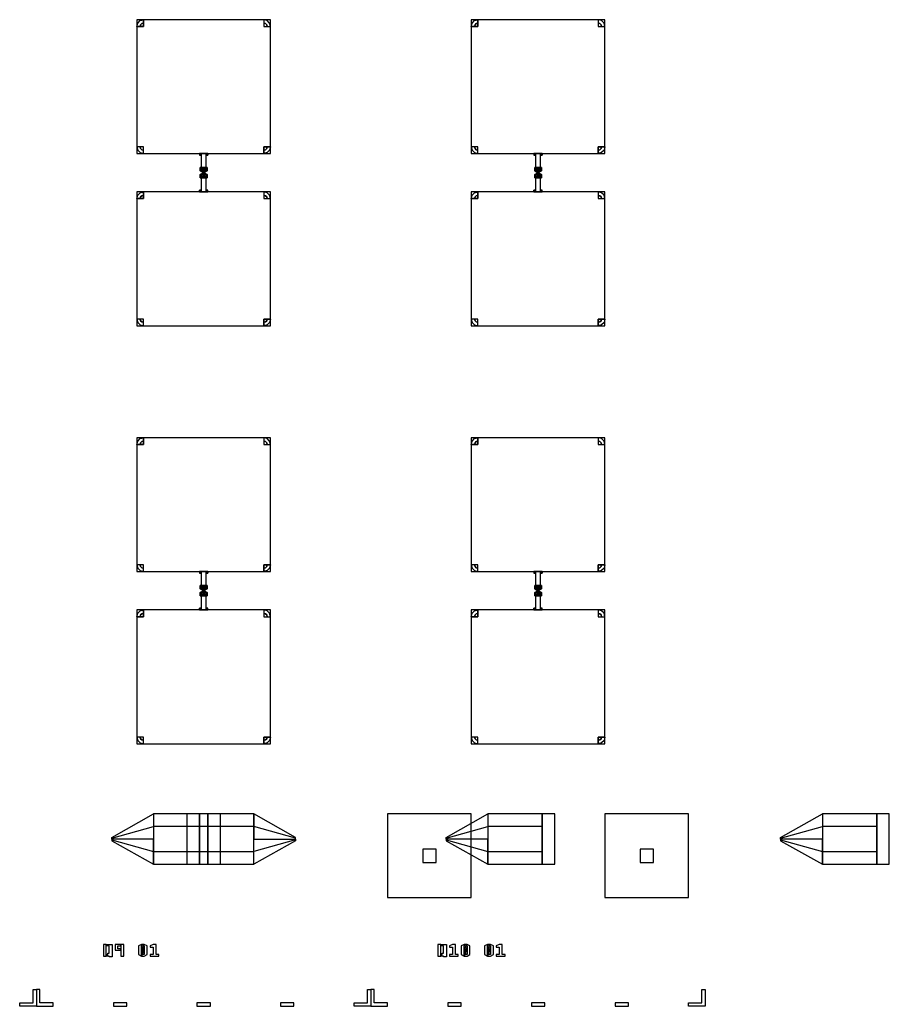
# Model space of a CAD drawing. Extents: x -19750 to 3750, y -13175 to 15275.
# Drawn here: x -2100 to 3100, y -13175 to -7275 of the extents above; entities that cross this region are included whole.
import ezdxf

# ---------------------------------------------------------------- set-up
doc = ezdxf.new("R2010")
doc.units = 0
doc.layers.add('GAP', color=1, linetype='continuous')
doc.layers.add('PIN', color=3, linetype='continuous')

# ---------------------------------------------------------------- blocks, each defined once
blk = doc.blocks.new('Q8')
at = {"layer": 'GAP'}
blk.add_lwpolyline([(1800, -200), (1700, -200), (1700, -180), (1780, -180), (1780, -100), (1800, -100), (1800, -200)], dxfattribs=at)
blk = doc.blocks.new('Q8GAP')
for points in [[(2500, 800), (2250, 800), (2250, 809.8), (2500, 950), (2500, 800)], [(2500, 800), (2250, 800), (2250, 809.8), (2500, 950), (2500, 800)], [(2825, 950), (2500, 950), (2500, 650), (2825, 650), (2825, 950)], [(2825, 950), (2500, 950), (2500, 650), (2825, 650), (2825, 950)], [(2900, 950), (2825, 950), (2825, 650), (2900, 650), (2900, 950)], [(2900, 950), (2825, 950), (2825, 650), (2900, 650), (2900, 950)], [(2500, 800), (2250, 800), (2250, 790.2), (2500, 650), (2500, 800)], [(2500, 800), (2250, 800), (2250, 790.2), (2500, 650), (2500, 800)]]:
    blk.add_lwpolyline(points)
blk = doc.blocks.new('Q8PIN')
for points in [[(2500, 800), (2250, 800), (2250, 805), (2500, 875), (2500, 800)], [(2500, 800), (2250, 800), (2250, 805), (2500, 875), (2500, 800)], [(2825, 875), (2500, 875), (2500, 725), (2825, 725), (2825, 875)], [(2825, 875), (2500, 875), (2500, 725), (2825, 725), (2825, 875)], [(2500, 800), (2250, 800), (2250, 795), (2500, 725), (2500, 800)], [(2500, 800), (2250, 800), (2250, 795), (2500, 725), (2500, 800)]]:
    blk.add_lwpolyline(points)
blk = doc.blocks.new('Q9')
at = {"layer": 'GAP'}
for points in [[(-200, -200), (-100, -200), (-100, -180), (-180, -180), (-180, -100), (-200, -100), (-200, -200)], [(1800, -200), (1700, -200), (1700, -180), (1780, -180), (1780, -100), (1800, -100), (1800, -200)], [(260, -200), (340, -200), (340, -180), (260, -180), (260, -200)], [(760, -200), (840, -200), (840, -180), (760, -180), (760, -200)], [(1260, -200), (1340, -200), (1340, -180), (1260, -180), (1260, -200)]]:
    blk.add_lwpolyline(points, dxfattribs=at)
blk = doc.blocks.new('Q9GAP')
for points in [[(400, 5700), (400, 4900), (1200, 4900), (1200, 5700), (400, 5700)], [(400, 5700), (400, 5660), (440, 5660), (440, 5700), (400, 5700)], [(400, 5660), (405.4, 5680), (420, 5694.6), (440, 5700), (440, 5680), (430, 5677.3), (422.7, 5670), (420, 5660), (400, 5660)], [(420, 5660), (422.7, 5670), (430, 5677.3), (440, 5680), (440, 5660), (440, 5660), (440, 5660), (440, 5660), (420, 5660)], [(1160, 5700), (1160, 5660), (1200, 5660), (1200, 5700), (1160, 5700)], [(1200, 5660), (1194.6, 5680), (1180, 5694.6), (1160, 5700), (1160, 5680), (1170, 5677.3), (1177.3, 5670), (1180, 5660), (1200, 5660)], [(1180, 5660), (1177.3, 5670), (1170, 5677.3), (1160, 5680), (1160, 5660), (1160, 5660), (1160, 5660), (1160, 5660), (1180, 5660)], [(440, 4900), (440, 4940), (400, 4940), (400, 4900), (440, 4900)], [(400, 4940), (405.4, 4920), (420, 4905.4), (440, 4900), (440, 4920), (430, 4922.7), (422.7, 4930), (420, 4940), (400, 4940)], [(420, 4940), (422.7, 4930), (430, 4922.7), (440, 4920), (440, 4940), (440, 4940), (440, 4940), (440, 4940), (420, 4940)], [(775, 4900), (775, 4890), (785, 4890), (785, 4900), (775, 4900)], [(785, 4890), (783.7, 4895), (780, 4898.7), (775, 4900), (775, 4895), (777.5, 4894.3), (779.3, 4892.5), (780, 4890), (785, 4890)], [(785, 4900), (785, 4800), (815, 4800), (815, 4900), (785, 4900)], [(815, 4900), (815, 4890), (825, 4890), (825, 4900), (815, 4900)], [(815, 4890), (816.3, 4895), (820, 4898.7), (825, 4900), (825, 4895), (822.5, 4894.3), (820.7, 4892.5), (820, 4890), (815, 4890)], [(1200, 4900), (1200, 4940), (1160, 4940), (1160, 4900), (1200, 4900)], [(1200, 4940), (1194.6, 4920), (1180, 4905.4), (1160, 4900), (1160, 4920), (1170, 4922.7), (1177.3, 4930), (1180, 4940), (1200, 4940)], [(1180, 4940), (1177.3, 4930), (1170, 4922.7), (1160, 4920), (1160, 4940), (1160, 4940), (1160, 4940), (1160, 4940), (1180, 4940)], [(780, 4890), (779.3, 4892.5), (777.5, 4894.3), (775, 4895), (775, 4890), (775, 4890), (775, 4890), (775, 4890), (780, 4890)], [(820, 4890), (820.7, 4892.5), (822.5, 4894.3), (825, 4895), (825, 4890), (825, 4890), (825, 4890), (825, 4890), (820, 4890)], [(820.2, 4816.2), (820.2, 4816.4), (779.8, 4816.4), (779.8, 4816.2), (820.2, 4816.2)], [(780, 4796.2), (780, 4816.2), (779.8, 4816.2), (779.8, 4796.2), (780, 4796.2)], [(797.5, 4786.2), (780, 4796.2), (779.8, 4796.2), (797.3, 4786.2), (797.5, 4786.2)], [(780, 4774), (799.8, 4784), (799.6, 4784), (779.8, 4774), (780, 4774)], [(807.5, 4805), (807.5, 4810), (792.5, 4810), (792.5, 4805), (807.5, 4805)], [(802.7, 4786), (802.7, 4786.2), (797.3, 4786.2), (797.3, 4786), (802.7, 4786)], [(802.5, 4800), (802.5, 4805), (797.5, 4805), (797.5, 4800), (802.5, 4800)], [(799.8, 4784), (799.8, 4786), (799.6, 4786), (799.6, 4784), (799.8, 4784)], [(800.2, 4784), (800.2, 4786), (800.4, 4786), (800.4, 4784), (800.2, 4784)], [(820, 4774), (800.2, 4784), (800.4, 4784), (820.2, 4774), (820, 4774)], [(802.5, 4786.2), (820, 4796.2), (820.2, 4796.2), (802.7, 4786.2), (802.5, 4786.2)], [(820, 4796.2), (820, 4816.2), (820.2, 4816.2), (820.2, 4796.2), (820, 4796.2)], [(780, 4754), (780, 4774), (779.8, 4774), (779.8, 4754), (780, 4754)], [(820.2, 4753.8), (820.2, 4754), (779.8, 4754), (779.8, 4753.8), (820.2, 4753.8)], [(785, 4770), (785, 4670), (815, 4670), (815, 4770), (785, 4770)], [(792.5, 4765), (792.5, 4760), (807.5, 4760), (807.5, 4765), (792.5, 4765)], [(797.5, 4770), (797.5, 4765), (802.5, 4765), (802.5, 4770), (797.5, 4770)], [(820, 4754), (820, 4774), (820.2, 4774), (820.2, 4754), (820, 4754)], [(400, 4670), (400, 3870), (1200, 3870), (1200, 4670), (400, 4670)], [(400, 4670), (400, 4630), (440, 4630), (440, 4670), (400, 4670)], [(400, 4630), (405.4, 4650), (420, 4664.6), (440, 4670), (440, 4650), (430, 4647.3), (422.7, 4640), (420, 4630), (400, 4630)], [(785, 4670), (785, 4680), (775, 4680), (775, 4670), (785, 4670)], [(785, 4680), (783.7, 4675), (780, 4671.3), (775, 4670), (775, 4675), (777.5, 4675.7), (779.3, 4677.5), (780, 4680), (785, 4680)], [(780, 4680), (779.3, 4677.5), (777.5, 4675.7), (775, 4675), (775, 4680), (775, 4680), (775, 4680), (775, 4680), (780, 4680)], [(825, 4670), (825, 4680), (815, 4680), (815, 4670), (825, 4670)], [(815, 4680), (816.3, 4675), (820, 4671.3), (825, 4670), (825, 4675), (822.5, 4675.7), (820.7, 4677.5), (820, 4680), (815, 4680)], [(820, 4680), (820.7, 4677.5), (822.5, 4675.7), (825, 4675), (825, 4680), (825, 4680), (825, 4680), (825, 4680), (820, 4680)], [(1160, 4670), (1160, 4630), (1200, 4630), (1200, 4670), (1160, 4670)], [(1200, 4630), (1194.6, 4650), (1180, 4664.6), (1160, 4670), (1160, 4650), (1170, 4647.3), (1177.3, 4640), (1180, 4630), (1200, 4630)], [(420, 4630), (422.7, 4640), (430, 4647.3), (440, 4650), (440, 4630), (440, 4630), (440, 4630), (440, 4630), (420, 4630)], [(1180, 4630), (1177.3, 4640), (1170, 4647.3), (1160, 4650), (1160, 4630), (1160, 4630), (1160, 4630), (1160, 4630), (1180, 4630)], [(440, 3870), (440, 3910), (400, 3910), (400, 3870), (440, 3870)], [(400, 3910), (405.4, 3890), (420, 3875.4), (440, 3870), (440, 3890), (430, 3892.7), (422.7, 3900), (420, 3910), (400, 3910)], [(420, 3910), (422.7, 3900), (430, 3892.7), (440, 3890), (440, 3910), (440, 3910), (440, 3910), (440, 3910), (420, 3910)], [(1200, 3870), (1200, 3910), (1160, 3910), (1160, 3870), (1200, 3870)], [(1200, 3910), (1194.6, 3890), (1180, 3875.4), (1160, 3870), (1160, 3890), (1170, 3892.7), (1177.3, 3900), (1180, 3910), (1200, 3910)], [(1180, 3910), (1177.3, 3900), (1170, 3892.7), (1160, 3890), (1160, 3910), (1160, 3910), (1160, 3910), (1160, 3910), (1180, 3910)], [(400, 3200), (400, 2400), (1200, 2400), (1200, 3200), (400, 3200)], [(400, 3200), (400, 3160), (440, 3160), (440, 3200), (400, 3200)], [(400, 3160), (405.4, 3180), (420, 3194.6), (440, 3200), (440, 3180), (430, 3177.3), (422.7, 3170), (420, 3160), (400, 3160)], [(1160, 3200), (1160, 3160), (1200, 3160), (1200, 3200), (1160, 3200)], [(1200, 3160), (1194.6, 3180), (1180, 3194.6), (1160, 3200), (1160, 3180), (1170, 3177.3), (1177.3, 3170), (1180, 3160), (1200, 3160)], [(420, 3160), (422.7, 3170), (430, 3177.3), (440, 3180), (440, 3160), (440, 3160), (440, 3160), (440, 3160), (420, 3160)], [(1180, 3160), (1177.3, 3170), (1170, 3177.3), (1160, 3180), (1160, 3160), (1160, 3160), (1160, 3160), (1160, 3160), (1180, 3160)], [(440, 2400), (440, 2440), (400, 2440), (400, 2400), (440, 2400)], [(400, 2440), (405.4, 2420), (420, 2405.4), (440, 2400), (440, 2420), (430, 2422.7), (422.7, 2430), (420, 2440), (400, 2440)], [(420, 2440), (422.7, 2430), (430, 2422.7), (440, 2420), (440, 2440), (440, 2440), (440, 2440), (440, 2440), (420, 2440)], [(1200, 2400), (1200, 2440), (1160, 2440), (1160, 2400), (1200, 2400)], [(1200, 2440), (1194.6, 2420), (1180, 2405.4), (1160, 2400), (1160, 2420), (1170, 2422.7), (1177.3, 2430), (1180, 2440), (1200, 2440)], [(1180, 2440), (1177.3, 2430), (1170, 2422.7), (1160, 2420), (1160, 2440), (1160, 2440), (1160, 2440), (1160, 2440), (1180, 2440)], [(775, 2400), (775, 2390), (785, 2390), (785, 2400), (775, 2400)], [(785, 2390), (783.7, 2395), (780, 2398.7), (775, 2400), (775, 2395), (777.5, 2394.3), (779.3, 2392.5), (780, 2390), (785, 2390)], [(780, 2390), (779.3, 2392.5), (777.5, 2394.3), (775, 2395), (775, 2390), (775, 2390), (775, 2390), (775, 2390), (780, 2390)], [(785, 2400), (785, 2300), (815, 2300), (815, 2400), (785, 2400)], [(815, 2400), (815, 2390), (825, 2390), (825, 2400), (815, 2400)], [(815, 2390), (816.3, 2395), (820, 2398.7), (825, 2400), (825, 2395), (822.5, 2394.3), (820.7, 2392.5), (820, 2390), (815, 2390)], [(820, 2390), (820.7, 2392.5), (822.5, 2394.3), (825, 2395), (825, 2390), (825, 2390), (825, 2390), (825, 2390), (820, 2390)], [(820.2, 2316.2), (820.2, 2316.4), (779.8, 2316.4), (779.8, 2316.2), (820.2, 2316.2)], [(780, 2296.2), (780, 2316.2), (779.8, 2316.2), (779.8, 2296.2), (780, 2296.2)], [(807.5, 2305), (807.5, 2310), (792.5, 2310), (792.5, 2305), (807.5, 2305)], [(802.5, 2300), (802.5, 2305), (797.5, 2305), (797.5, 2300), (802.5, 2300)], [(820, 2296.2), (820, 2316.2), (820.2, 2316.2), (820.2, 2296.2), (820, 2296.2)], [(797.5, 2286.2), (780, 2296.2), (779.8, 2296.2), (797.3, 2286.2), (797.5, 2286.2)], [(780, 2274), (799.8, 2284), (799.6, 2284), (779.8, 2274), (780, 2274)], [(780, 2254), (780, 2274), (779.8, 2274), (779.8, 2254), (780, 2254)], [(820.2, 2253.8), (820.2, 2254), (779.8, 2254), (779.8, 2253.8), (820.2, 2253.8)], [(785, 2270), (785, 2170), (815, 2170), (815, 2270), (785, 2270)], [(792.5, 2265), (792.5, 2260), (807.5, 2260), (807.5, 2265), (792.5, 2265)], [(802.7, 2286), (802.7, 2286.2), (797.3, 2286.2), (797.3, 2286), (802.7, 2286)], [(797.5, 2270), (797.5, 2265), (802.5, 2265), (802.5, 2270), (797.5, 2270)], [(799.8, 2284), (799.8, 2286), (799.6, 2286), (799.6, 2284), (799.8, 2284)], [(800.2, 2284), (800.2, 2286), (800.4, 2286), (800.4, 2284), (800.2, 2284)], [(820, 2274), (800.2, 2284), (800.4, 2284), (820.2, 2274), (820, 2274)], [(802.5, 2286.2), (820, 2296.2), (820.2, 2296.2), (802.7, 2286.2), (802.5, 2286.2)], [(820, 2254), (820, 2274), (820.2, 2274), (820.2, 2254), (820, 2254)], [(400, 2170), (400, 1370), (1200, 1370), (1200, 2170), (400, 2170)], [(400, 2170), (400, 2130), (440, 2130), (440, 2170), (400, 2170)], [(400, 2130), (405.4, 2150), (420, 2164.6), (440, 2170), (440, 2150), (430, 2147.3), (422.7, 2140), (420, 2130), (400, 2130)], [(420, 2130), (422.7, 2140), (430, 2147.3), (440, 2150), (440, 2130), (440, 2130), (440, 2130), (440, 2130), (420, 2130)], [(785, 2170), (785, 2180), (775, 2180), (775, 2170), (785, 2170)], [(785, 2180), (783.7, 2175), (780, 2171.3), (775, 2170), (775, 2175), (777.5, 2175.7), (779.3, 2177.5), (780, 2180), (785, 2180)], [(780, 2180), (779.3, 2177.5), (777.5, 2175.7), (775, 2175), (775, 2180), (775, 2180), (775, 2180), (775, 2180), (780, 2180)], [(825, 2170), (825, 2180), (815, 2180), (815, 2170), (825, 2170)], [(815, 2180), (816.3, 2175), (820, 2171.3), (825, 2170), (825, 2175), (822.5, 2175.7), (820.7, 2177.5), (820, 2180), (815, 2180)], [(820, 2180), (820.7, 2177.5), (822.5, 2175.7), (825, 2175), (825, 2180), (825, 2180), (825, 2180), (825, 2180), (820, 2180)], [(1160, 2170), (1160, 2130), (1200, 2130), (1200, 2170), (1160, 2170)], [(1200, 2130), (1194.6, 2150), (1180, 2164.6), (1160, 2170), (1160, 2150), (1170, 2147.3), (1177.3, 2140), (1180, 2130), (1200, 2130)], [(1180, 2130), (1177.3, 2140), (1170, 2147.3), (1160, 2150), (1160, 2130), (1160, 2130), (1160, 2130), (1160, 2130), (1180, 2130)], [(440, 1370), (440, 1410), (400, 1410), (400, 1370), (440, 1370)], [(400, 1410), (405.4, 1390), (420, 1375.4), (440, 1370), (440, 1390), (430, 1392.7), (422.7, 1400), (420, 1410), (400, 1410)], [(420, 1410), (422.7, 1400), (430, 1392.7), (440, 1390), (440, 1410), (440, 1410), (440, 1410), (440, 1410), (420, 1410)], [(1200, 1370), (1200, 1410), (1160, 1410), (1160, 1370), (1200, 1370)], [(1200, 1410), (1194.6, 1390), (1180, 1375.4), (1160, 1370), (1160, 1390), (1170, 1392.7), (1177.3, 1400), (1180, 1410), (1200, 1410)], [(1180, 1410), (1177.3, 1400), (1170, 1392.7), (1160, 1390), (1160, 1410), (1160, 1410), (1160, 1410), (1160, 1410), (1180, 1410)], [(2500, 800), (2250, 800), (2250, 809.8), (2500, 950), (2500, 800)], [(2500, 800), (2250, 800), (2250, 809.8), (2500, 950), (2500, 800)], [(2825, 950), (2500, 950), (2500, 650), (2825, 650), (2825, 950)], [(2825, 950), (2500, 950), (2500, 650), (2825, 650), (2825, 950)], [(2900, 950), (2825, 950), (2825, 650), (2900, 650), (2900, 950)], [(2900, 950), (2825, 950), (2825, 650), (2900, 650), (2900, 950)], [(2500, 800), (2250, 800), (2250, 790.2), (2500, 650), (2500, 800)], [(2500, 800), (2250, 800), (2250, 790.2), (2500, 650), (2500, 800)]]:
    blk.add_lwpolyline(points)
at = {"layer": 'GAP'}
for points in [[(200, 100), (217.5, 100), (217.5, 170), (200, 170), (200, 100)], [(217.5, 108.8), (226.2, 108.8), (226.2, 117.5), (235, 117.5), (235, 161.2), (217.5, 161.2), (217.5, 170), (252.5, 170), (252.5, 95.6), (235, 95.6), (235, 100), (217.5, 100), (217.5, 108.8)], [(305, 170), (270, 170), (270, 135), (305, 135), (305, 143.8), (287.5, 143.8), (287.5, 161.2), (305, 161.2), (305, 170)], [(305, 100), (322.5, 100), (322.5, 170), (305, 170), (305, 100)]]:
    blk.add_lwpolyline(points, dxfattribs=at)
blk = doc.blocks.new('Q9PIN')
for points in [[(420, 5660), (422.7, 5670), (430, 5677.3), (440, 5680), (440, 5680), (430, 5677.3), (422.7, 5670), (420, 5660), (420, 5660)], [(420, 5660), (422.7, 5670), (430, 5677.3), (440, 5680), (440, 5680), (430, 5677.3), (422.7, 5670), (420, 5660), (420, 5660)], [(1180, 5660), (1177.3, 5670), (1170, 5677.3), (1160, 5680), (1160, 5680), (1170, 5677.3), (1177.3, 5670), (1180, 5660), (1180, 5660)], [(1180, 5660), (1177.3, 5670), (1170, 5677.3), (1160, 5680), (1160, 5680), (1170, 5677.3), (1177.3, 5670), (1180, 5660), (1180, 5660)], [(420, 4940), (422.7, 4930), (430, 4922.7), (440, 4920), (440, 4920), (430, 4922.7), (422.7, 4930), (420, 4940), (420, 4940)], [(420, 4940), (422.7, 4930), (430, 4922.7), (440, 4920), (440, 4920), (430, 4922.7), (422.7, 4930), (420, 4940), (420, 4940)], [(1180, 4940), (1177.3, 4930), (1170, 4922.7), (1160, 4920), (1160, 4920), (1170, 4922.7), (1177.3, 4930), (1180, 4940), (1180, 4940)], [(1180, 4940), (1177.3, 4930), (1170, 4922.7), (1160, 4920), (1160, 4920), (1170, 4922.7), (1177.3, 4930), (1180, 4940), (1180, 4940)], [(780, 4890), (779.3, 4892.5), (777.5, 4894.3), (775, 4895), (775, 4895), (777.5, 4894.3), (779.3, 4892.5), (780, 4890), (780, 4890)], [(780, 4890), (779.3, 4892.5), (777.5, 4894.3), (775, 4895), (775, 4895), (777.5, 4894.3), (779.3, 4892.5), (780, 4890), (780, 4890)], [(820, 4890), (820.7, 4892.5), (822.5, 4894.3), (825, 4895), (825, 4895), (822.5, 4894.3), (820.7, 4892.5), (820, 4890), (820, 4890)], [(820, 4890), (820.7, 4892.5), (822.5, 4894.3), (825, 4895), (825, 4895), (822.5, 4894.3), (820.7, 4892.5), (820, 4890), (820, 4890)], [(820, 4796.2), (820, 4816.2), (780, 4816.2), (780, 4796.2), (820, 4796.2)], [(800, 4786.2), (800, 4796.2), (780, 4796.2), (797.5, 4786.2), (800, 4786.2)], [(800, 4774), (800, 4784), (799.8, 4784), (780, 4774), (800, 4774)], [(800.2, 4784), (800.2, 4786), (799.8, 4786), (799.8, 4784), (800.2, 4784)], [(800, 4786.2), (800, 4796.2), (820, 4796.2), (802.5, 4786.2), (800, 4786.2)], [(800, 4774), (800, 4784), (800.2, 4784), (820, 4774), (800, 4774)], [(820, 4754), (820, 4774), (780, 4774), (780, 4754), (820, 4754)], [(780, 4680), (779.3, 4677.5), (777.5, 4675.7), (775, 4675), (775, 4675), (777.5, 4675.7), (779.3, 4677.5), (780, 4680), (780, 4680)], [(780, 4680), (779.3, 4677.5), (777.5, 4675.7), (775, 4675), (775, 4675), (777.5, 4675.7), (779.3, 4677.5), (780, 4680), (780, 4680)], [(820, 4680), (820.7, 4677.5), (822.5, 4675.7), (825, 4675), (825, 4675), (822.5, 4675.7), (820.7, 4677.5), (820, 4680), (820, 4680)], [(820, 4680), (820.7, 4677.5), (822.5, 4675.7), (825, 4675), (825, 4675), (822.5, 4675.7), (820.7, 4677.5), (820, 4680), (820, 4680)], [(420, 4630), (422.7, 4640), (430, 4647.3), (440, 4650), (440, 4650), (430, 4647.3), (422.7, 4640), (420, 4630), (420, 4630)], [(420, 4630), (422.7, 4640), (430, 4647.3), (440, 4650), (440, 4650), (430, 4647.3), (422.7, 4640), (420, 4630), (420, 4630)], [(1180, 4630), (1177.3, 4640), (1170, 4647.3), (1160, 4650), (1160, 4650), (1170, 4647.3), (1177.3, 4640), (1180, 4630), (1180, 4630)], [(1180, 4630), (1177.3, 4640), (1170, 4647.3), (1160, 4650), (1160, 4650), (1170, 4647.3), (1177.3, 4640), (1180, 4630), (1180, 4630)], [(420, 3910), (422.7, 3900), (430, 3892.7), (440, 3890), (440, 3890), (430, 3892.7), (422.7, 3900), (420, 3910), (420, 3910)], [(420, 3910), (422.7, 3900), (430, 3892.7), (440, 3890), (440, 3890), (430, 3892.7), (422.7, 3900), (420, 3910), (420, 3910)], [(1180, 3910), (1177.3, 3900), (1170, 3892.7), (1160, 3890), (1160, 3890), (1170, 3892.7), (1177.3, 3900), (1180, 3910), (1180, 3910)], [(1180, 3910), (1177.3, 3900), (1170, 3892.7), (1160, 3890), (1160, 3890), (1170, 3892.7), (1177.3, 3900), (1180, 3910), (1180, 3910)], [(420, 3160), (422.7, 3170), (430, 3177.3), (440, 3180), (440, 3180), (430, 3177.3), (422.7, 3170), (420, 3160), (420, 3160)], [(420, 3160), (422.7, 3170), (430, 3177.3), (440, 3180), (440, 3180), (430, 3177.3), (422.7, 3170), (420, 3160), (420, 3160)], [(1180, 3160), (1177.3, 3170), (1170, 3177.3), (1160, 3180), (1160, 3180), (1170, 3177.3), (1177.3, 3170), (1180, 3160), (1180, 3160)], [(1180, 3160), (1177.3, 3170), (1170, 3177.3), (1160, 3180), (1160, 3180), (1170, 3177.3), (1177.3, 3170), (1180, 3160), (1180, 3160)], [(420, 2440), (422.7, 2430), (430, 2422.7), (440, 2420), (440, 2420), (430, 2422.7), (422.7, 2430), (420, 2440), (420, 2440)], [(420, 2440), (422.7, 2430), (430, 2422.7), (440, 2420), (440, 2420), (430, 2422.7), (422.7, 2430), (420, 2440), (420, 2440)], [(1180, 2440), (1177.3, 2430), (1170, 2422.7), (1160, 2420), (1160, 2420), (1170, 2422.7), (1177.3, 2430), (1180, 2440), (1180, 2440)], [(1180, 2440), (1177.3, 2430), (1170, 2422.7), (1160, 2420), (1160, 2420), (1170, 2422.7), (1177.3, 2430), (1180, 2440), (1180, 2440)], [(780, 2390), (779.3, 2392.5), (777.5, 2394.3), (775, 2395), (775, 2395), (777.5, 2394.3), (779.3, 2392.5), (780, 2390), (780, 2390)], [(780, 2390), (779.3, 2392.5), (777.5, 2394.3), (775, 2395), (775, 2395), (777.5, 2394.3), (779.3, 2392.5), (780, 2390), (780, 2390)], [(820, 2390), (820.7, 2392.5), (822.5, 2394.3), (825, 2395), (825, 2395), (822.5, 2394.3), (820.7, 2392.5), (820, 2390), (820, 2390)], [(820, 2390), (820.7, 2392.5), (822.5, 2394.3), (825, 2395), (825, 2395), (822.5, 2394.3), (820.7, 2392.5), (820, 2390), (820, 2390)], [(820, 2296.2), (820, 2316.2), (780, 2316.2), (780, 2296.2), (820, 2296.2)], [(800, 2286.2), (800, 2296.2), (780, 2296.2), (797.5, 2286.2), (800, 2286.2)], [(800, 2274), (800, 2284), (799.8, 2284), (780, 2274), (800, 2274)], [(820, 2254), (820, 2274), (780, 2274), (780, 2254), (820, 2254)], [(800.2, 2284), (800.2, 2286), (799.8, 2286), (799.8, 2284), (800.2, 2284)], [(800, 2286.2), (800, 2296.2), (820, 2296.2), (802.5, 2286.2), (800, 2286.2)], [(800, 2274), (800, 2284), (800.2, 2284), (820, 2274), (800, 2274)], [(420, 2130), (422.7, 2140), (430, 2147.3), (440, 2150), (440, 2150), (430, 2147.3), (422.7, 2140), (420, 2130), (420, 2130)], [(420, 2130), (422.7, 2140), (430, 2147.3), (440, 2150), (440, 2150), (430, 2147.3), (422.7, 2140), (420, 2130), (420, 2130)], [(780, 2180), (779.3, 2177.5), (777.5, 2175.7), (775, 2175), (775, 2175), (777.5, 2175.7), (779.3, 2177.5), (780, 2180), (780, 2180)], [(780, 2180), (779.3, 2177.5), (777.5, 2175.7), (775, 2175), (775, 2175), (777.5, 2175.7), (779.3, 2177.5), (780, 2180), (780, 2180)], [(820, 2180), (820.7, 2177.5), (822.5, 2175.7), (825, 2175), (825, 2175), (822.5, 2175.7), (820.7, 2177.5), (820, 2180), (820, 2180)], [(820, 2180), (820.7, 2177.5), (822.5, 2175.7), (825, 2175), (825, 2175), (822.5, 2175.7), (820.7, 2177.5), (820, 2180), (820, 2180)], [(1180, 2130), (1177.3, 2140), (1170, 2147.3), (1160, 2150), (1160, 2150), (1170, 2147.3), (1177.3, 2140), (1180, 2130), (1180, 2130)], [(1180, 2130), (1177.3, 2140), (1170, 2147.3), (1160, 2150), (1160, 2150), (1170, 2147.3), (1177.3, 2140), (1180, 2130), (1180, 2130)], [(420, 1410), (422.7, 1400), (430, 1392.7), (440, 1390), (440, 1390), (430, 1392.7), (422.7, 1400), (420, 1410), (420, 1410)], [(420, 1410), (422.7, 1400), (430, 1392.7), (440, 1390), (440, 1390), (430, 1392.7), (422.7, 1400), (420, 1410), (420, 1410)], [(1180, 1410), (1177.3, 1400), (1170, 1392.7), (1160, 1390), (1160, 1390), (1170, 1392.7), (1177.3, 1400), (1180, 1410), (1180, 1410)], [(1180, 1410), (1177.3, 1400), (1170, 1392.7), (1160, 1390), (1160, 1390), (1170, 1392.7), (1177.3, 1400), (1180, 1410), (1180, 1410)], [(2500, 800), (2250, 800), (2250, 805), (2500, 875), (2500, 800)], [(2500, 800), (2250, 800), (2250, 805), (2500, 875), (2500, 800)], [(2825, 875), (2500, 875), (2500, 725), (2825, 725), (2825, 875)], [(2825, 875), (2500, 875), (2500, 725), (2825, 725), (2825, 875)], [(2500, 800), (2250, 800), (2250, 795), (2500, 725), (2500, 800)], [(2500, 800), (2250, 800), (2250, 795), (2500, 725), (2500, 800)]]:
    blk.add_lwpolyline(points)
blk = doc.blocks.new('Q10')
at = {"layer": 'GAP'}
for points in [[(-200, -200), (-100, -200), (-100, -180), (-180, -180), (-180, -100), (-200, -100), (-200, -200)], [(1800, -200), (1700, -200), (1700, -180), (1780, -180), (1780, -100), (1800, -100), (1800, -200)], [(260, -200), (340, -200), (340, -180), (260, -180), (260, -200)], [(760, -200), (840, -200), (840, -180), (760, -180), (760, -200)], [(1260, -200), (1340, -200), (1340, -180), (1260, -180), (1260, -200)]]:
    blk.add_lwpolyline(points, dxfattribs=at)
blk = doc.blocks.new('Q10GAP')
for points in [[(400, 5700), (400, 4900), (1200, 4900), (1200, 5700), (400, 5700)], [(400, 5700), (400, 5660), (440, 5660), (440, 5700), (400, 5700)], [(400, 5660), (405.4, 5680), (420, 5694.6), (440, 5700), (440, 5680), (430, 5677.3), (422.7, 5670), (420, 5660), (400, 5660)], [(420, 5660), (422.7, 5670), (430, 5677.3), (440, 5680), (440, 5660), (440, 5660), (440, 5660), (440, 5660), (420, 5660)], [(1160, 5700), (1160, 5660), (1200, 5660), (1200, 5700), (1160, 5700)], [(1200, 5660), (1194.6, 5680), (1180, 5694.6), (1160, 5700), (1160, 5680), (1170, 5677.3), (1177.3, 5670), (1180, 5660), (1200, 5660)], [(1180, 5660), (1177.3, 5670), (1170, 5677.3), (1160, 5680), (1160, 5660), (1160, 5660), (1160, 5660), (1160, 5660), (1180, 5660)], [(440, 4900), (440, 4940), (400, 4940), (400, 4900), (440, 4900)], [(400, 4940), (405.4, 4920), (420, 4905.4), (440, 4900), (440, 4920), (430, 4922.7), (422.7, 4930), (420, 4940), (400, 4940)], [(420, 4940), (422.7, 4930), (430, 4922.7), (440, 4920), (440, 4940), (440, 4940), (440, 4940), (440, 4940), (420, 4940)], [(775, 4900), (775, 4890), (785, 4890), (785, 4900), (775, 4900)], [(785, 4890), (783.7, 4895), (780, 4898.7), (775, 4900), (775, 4895), (777.5, 4894.3), (779.3, 4892.5), (780, 4890), (785, 4890)], [(785, 4900), (785, 4800), (815, 4800), (815, 4900), (785, 4900)], [(815, 4900), (815, 4890), (825, 4890), (825, 4900), (815, 4900)], [(815, 4890), (816.3, 4895), (820, 4898.7), (825, 4900), (825, 4895), (822.5, 4894.3), (820.7, 4892.5), (820, 4890), (815, 4890)], [(1200, 4900), (1200, 4940), (1160, 4940), (1160, 4900), (1200, 4900)], [(1200, 4940), (1194.6, 4920), (1180, 4905.4), (1160, 4900), (1160, 4920), (1170, 4922.7), (1177.3, 4930), (1180, 4940), (1200, 4940)], [(1180, 4940), (1177.3, 4930), (1170, 4922.7), (1160, 4920), (1160, 4940), (1160, 4940), (1160, 4940), (1160, 4940), (1180, 4940)], [(780, 4890), (779.3, 4892.5), (777.5, 4894.3), (775, 4895), (775, 4890), (775, 4890), (775, 4890), (775, 4890), (780, 4890)], [(820, 4890), (820.7, 4892.5), (822.5, 4894.3), (825, 4895), (825, 4890), (825, 4890), (825, 4890), (825, 4890), (820, 4890)], [(820.2, 4816.2), (820.2, 4816.4), (779.8, 4816.4), (779.8, 4816.2), (820.2, 4816.2)], [(780, 4796.2), (780, 4816.2), (779.8, 4816.2), (779.8, 4796.2), (780, 4796.2)], [(797.5, 4786.2), (780, 4796.2), (779.8, 4796.2), (797.3, 4786.2), (797.5, 4786.2)], [(780, 4774), (799.8, 4784), (799.6, 4784), (779.8, 4774), (780, 4774)], [(807.5, 4805), (807.5, 4810), (792.5, 4810), (792.5, 4805), (807.5, 4805)], [(802.7, 4786), (802.7, 4786.2), (797.3, 4786.2), (797.3, 4786), (802.7, 4786)], [(802.5, 4800), (802.5, 4805), (797.5, 4805), (797.5, 4800), (802.5, 4800)], [(799.8, 4784), (799.8, 4786), (799.6, 4786), (799.6, 4784), (799.8, 4784)], [(800.2, 4784), (800.2, 4786), (800.4, 4786), (800.4, 4784), (800.2, 4784)], [(820, 4774), (800.2, 4784), (800.4, 4784), (820.2, 4774), (820, 4774)], [(802.5, 4786.2), (820, 4796.2), (820.2, 4796.2), (802.7, 4786.2), (802.5, 4786.2)], [(820, 4796.2), (820, 4816.2), (820.2, 4816.2), (820.2, 4796.2), (820, 4796.2)], [(780, 4754), (780, 4774), (779.8, 4774), (779.8, 4754), (780, 4754)], [(820.2, 4753.8), (820.2, 4754), (779.8, 4754), (779.8, 4753.8), (820.2, 4753.8)], [(785, 4770), (785, 4670), (815, 4670), (815, 4770), (785, 4770)], [(792.5, 4765), (792.5, 4760), (807.5, 4760), (807.5, 4765), (792.5, 4765)], [(797.5, 4770), (797.5, 4765), (802.5, 4765), (802.5, 4770), (797.5, 4770)], [(820, 4754), (820, 4774), (820.2, 4774), (820.2, 4754), (820, 4754)], [(400, 4670), (400, 3870), (1200, 3870), (1200, 4670), (400, 4670)], [(400, 4670), (400, 4630), (440, 4630), (440, 4670), (400, 4670)], [(400, 4630), (405.4, 4650), (420, 4664.6), (440, 4670), (440, 4650), (430, 4647.3), (422.7, 4640), (420, 4630), (400, 4630)], [(785, 4670), (785, 4680), (775, 4680), (775, 4670), (785, 4670)], [(785, 4680), (783.7, 4675), (780, 4671.3), (775, 4670), (775, 4675), (777.5, 4675.7), (779.3, 4677.5), (780, 4680), (785, 4680)], [(780, 4680), (779.3, 4677.5), (777.5, 4675.7), (775, 4675), (775, 4680), (775, 4680), (775, 4680), (775, 4680), (780, 4680)], [(825, 4670), (825, 4680), (815, 4680), (815, 4670), (825, 4670)], [(815, 4680), (816.3, 4675), (820, 4671.3), (825, 4670), (825, 4675), (822.5, 4675.7), (820.7, 4677.5), (820, 4680), (815, 4680)], [(820, 4680), (820.7, 4677.5), (822.5, 4675.7), (825, 4675), (825, 4680), (825, 4680), (825, 4680), (825, 4680), (820, 4680)], [(1160, 4670), (1160, 4630), (1200, 4630), (1200, 4670), (1160, 4670)], [(1200, 4630), (1194.6, 4650), (1180, 4664.6), (1160, 4670), (1160, 4650), (1170, 4647.3), (1177.3, 4640), (1180, 4630), (1200, 4630)], [(420, 4630), (422.7, 4640), (430, 4647.3), (440, 4650), (440, 4630), (440, 4630), (440, 4630), (440, 4630), (420, 4630)], [(1180, 4630), (1177.3, 4640), (1170, 4647.3), (1160, 4650), (1160, 4630), (1160, 4630), (1160, 4630), (1160, 4630), (1180, 4630)], [(440, 3870), (440, 3910), (400, 3910), (400, 3870), (440, 3870)], [(400, 3910), (405.4, 3890), (420, 3875.4), (440, 3870), (440, 3890), (430, 3892.7), (422.7, 3900), (420, 3910), (400, 3910)], [(420, 3910), (422.7, 3900), (430, 3892.7), (440, 3890), (440, 3910), (440, 3910), (440, 3910), (440, 3910), (420, 3910)], [(1200, 3870), (1200, 3910), (1160, 3910), (1160, 3870), (1200, 3870)], [(1200, 3910), (1194.6, 3890), (1180, 3875.4), (1160, 3870), (1160, 3890), (1170, 3892.7), (1177.3, 3900), (1180, 3910), (1200, 3910)], [(1180, 3910), (1177.3, 3900), (1170, 3892.7), (1160, 3890), (1160, 3910), (1160, 3910), (1160, 3910), (1160, 3910), (1180, 3910)], [(400, 3200), (400, 2400), (1200, 2400), (1200, 3200), (400, 3200)], [(400, 3200), (400, 3160), (440, 3160), (440, 3200), (400, 3200)], [(400, 3160), (405.4, 3180), (420, 3194.6), (440, 3200), (440, 3180), (430, 3177.3), (422.7, 3170), (420, 3160), (400, 3160)], [(1160, 3200), (1160, 3160), (1200, 3160), (1200, 3200), (1160, 3200)], [(1200, 3160), (1194.6, 3180), (1180, 3194.6), (1160, 3200), (1160, 3180), (1170, 3177.3), (1177.3, 3170), (1180, 3160), (1200, 3160)], [(420, 3160), (422.7, 3170), (430, 3177.3), (440, 3180), (440, 3160), (440, 3160), (440, 3160), (440, 3160), (420, 3160)], [(1180, 3160), (1177.3, 3170), (1170, 3177.3), (1160, 3180), (1160, 3160), (1160, 3160), (1160, 3160), (1160, 3160), (1180, 3160)], [(440, 2400), (440, 2440), (400, 2440), (400, 2400), (440, 2400)], [(400, 2440), (405.4, 2420), (420, 2405.4), (440, 2400), (440, 2420), (430, 2422.7), (422.7, 2430), (420, 2440), (400, 2440)], [(420, 2440), (422.7, 2430), (430, 2422.7), (440, 2420), (440, 2440), (440, 2440), (440, 2440), (440, 2440), (420, 2440)], [(1200, 2400), (1200, 2440), (1160, 2440), (1160, 2400), (1200, 2400)], [(1200, 2440), (1194.6, 2420), (1180, 2405.4), (1160, 2400), (1160, 2420), (1170, 2422.7), (1177.3, 2430), (1180, 2440), (1200, 2440)], [(1180, 2440), (1177.3, 2430), (1170, 2422.7), (1160, 2420), (1160, 2440), (1160, 2440), (1160, 2440), (1160, 2440), (1180, 2440)], [(775, 2400), (775, 2390), (785, 2390), (785, 2400), (775, 2400)], [(785, 2390), (783.7, 2395), (780, 2398.7), (775, 2400), (775, 2395), (777.5, 2394.3), (779.3, 2392.5), (780, 2390), (785, 2390)], [(780, 2390), (779.3, 2392.5), (777.5, 2394.3), (775, 2395), (775, 2390), (775, 2390), (775, 2390), (775, 2390), (780, 2390)], [(785, 2400), (785, 2300), (815, 2300), (815, 2400), (785, 2400)], [(815, 2400), (815, 2390), (825, 2390), (825, 2400), (815, 2400)], [(815, 2390), (816.3, 2395), (820, 2398.7), (825, 2400), (825, 2395), (822.5, 2394.3), (820.7, 2392.5), (820, 2390), (815, 2390)], [(820, 2390), (820.7, 2392.5), (822.5, 2394.3), (825, 2395), (825, 2390), (825, 2390), (825, 2390), (825, 2390), (820, 2390)], [(820.2, 2316.2), (820.2, 2316.4), (779.8, 2316.4), (779.8, 2316.2), (820.2, 2316.2)], [(780, 2296.2), (780, 2316.2), (779.8, 2316.2), (779.8, 2296.2), (780, 2296.2)], [(807.5, 2305), (807.5, 2310), (792.5, 2310), (792.5, 2305), (807.5, 2305)], [(802.5, 2300), (802.5, 2305), (797.5, 2305), (797.5, 2300), (802.5, 2300)], [(820, 2296.2), (820, 2316.2), (820.2, 2316.2), (820.2, 2296.2), (820, 2296.2)], [(797.5, 2286.2), (780, 2296.2), (779.8, 2296.2), (797.3, 2286.2), (797.5, 2286.2)], [(780, 2274), (799.8, 2284), (799.6, 2284), (779.8, 2274), (780, 2274)], [(780, 2254), (780, 2274), (779.8, 2274), (779.8, 2254), (780, 2254)], [(820.2, 2253.8), (820.2, 2254), (779.8, 2254), (779.8, 2253.8), (820.2, 2253.8)], [(785, 2270), (785, 2170), (815, 2170), (815, 2270), (785, 2270)], [(792.5, 2265), (792.5, 2260), (807.5, 2260), (807.5, 2265), (792.5, 2265)], [(802.7, 2286), (802.7, 2286.2), (797.3, 2286.2), (797.3, 2286), (802.7, 2286)], [(797.5, 2270), (797.5, 2265), (802.5, 2265), (802.5, 2270), (797.5, 2270)], [(799.8, 2284), (799.8, 2286), (799.6, 2286), (799.6, 2284), (799.8, 2284)], [(800.2, 2284), (800.2, 2286), (800.4, 2286), (800.4, 2284), (800.2, 2284)], [(820, 2274), (800.2, 2284), (800.4, 2284), (820.2, 2274), (820, 2274)], [(802.5, 2286.2), (820, 2296.2), (820.2, 2296.2), (802.7, 2286.2), (802.5, 2286.2)], [(820, 2254), (820, 2274), (820.2, 2274), (820.2, 2254), (820, 2254)], [(400, 2170), (400, 1370), (1200, 1370), (1200, 2170), (400, 2170)], [(400, 2170), (400, 2130), (440, 2130), (440, 2170), (400, 2170)], [(400, 2130), (405.4, 2150), (420, 2164.6), (440, 2170), (440, 2150), (430, 2147.3), (422.7, 2140), (420, 2130), (400, 2130)], [(420, 2130), (422.7, 2140), (430, 2147.3), (440, 2150), (440, 2130), (440, 2130), (440, 2130), (440, 2130), (420, 2130)], [(785, 2170), (785, 2180), (775, 2180), (775, 2170), (785, 2170)], [(785, 2180), (783.7, 2175), (780, 2171.3), (775, 2170), (775, 2175), (777.5, 2175.7), (779.3, 2177.5), (780, 2180), (785, 2180)], [(780, 2180), (779.3, 2177.5), (777.5, 2175.7), (775, 2175), (775, 2180), (775, 2180), (775, 2180), (775, 2180), (780, 2180)], [(825, 2170), (825, 2180), (815, 2180), (815, 2170), (825, 2170)], [(815, 2180), (816.3, 2175), (820, 2171.3), (825, 2170), (825, 2175), (822.5, 2175.7), (820.7, 2177.5), (820, 2180), (815, 2180)], [(820, 2180), (820.7, 2177.5), (822.5, 2175.7), (825, 2175), (825, 2180), (825, 2180), (825, 2180), (825, 2180), (820, 2180)], [(1160, 2170), (1160, 2130), (1200, 2130), (1200, 2170), (1160, 2170)], [(1200, 2130), (1194.6, 2150), (1180, 2164.6), (1160, 2170), (1160, 2150), (1170, 2147.3), (1177.3, 2140), (1180, 2130), (1200, 2130)], [(1180, 2130), (1177.3, 2140), (1170, 2147.3), (1160, 2150), (1160, 2130), (1160, 2130), (1160, 2130), (1160, 2130), (1180, 2130)], [(440, 1370), (440, 1410), (400, 1410), (400, 1370), (440, 1370)], [(400, 1410), (405.4, 1390), (420, 1375.4), (440, 1370), (440, 1390), (430, 1392.7), (422.7, 1400), (420, 1410), (400, 1410)], [(420, 1410), (422.7, 1400), (430, 1392.7), (440, 1390), (440, 1410), (440, 1410), (440, 1410), (440, 1410), (420, 1410)], [(1200, 1370), (1200, 1410), (1160, 1410), (1160, 1370), (1200, 1370)], [(1200, 1410), (1194.6, 1390), (1180, 1375.4), (1160, 1370), (1160, 1390), (1170, 1392.7), (1177.3, 1400), (1180, 1410), (1200, 1410)], [(1180, 1410), (1177.3, 1400), (1170, 1392.7), (1160, 1390), (1160, 1410), (1160, 1410), (1160, 1410), (1160, 1410), (1180, 1410)], [(-1300, 650), (-1225, 650), (-1225, 950), (-1300, 950), (-1300, 650)], [(-1300, 650), (-1225, 650), (-1225, 950), (-1300, 950), (-1300, 650)], [(-1225, 650), (-900, 650), (-900, 950), (-1225, 950), (-1225, 650)], [(-1225, 650), (-900, 650), (-900, 950), (-1225, 950), (-1225, 650)], [(-900, 800), (-650, 800), (-650, 809.8), (-900, 950), (-900, 800)], [(-900, 800), (-650, 800), (-650, 809.8), (-900, 950), (-900, 800)], [(-100, 950), (-100, 450), (400, 450), (400, 950), (-100, 950)], [(1200, 950), (1200, 450), (1700, 450), (1700, 950), (1200, 950)], [(2500, 800), (2250, 800), (2250, 809.8), (2500, 950), (2500, 800)], [(2500, 800), (2250, 800), (2250, 809.8), (2500, 950), (2500, 800)], [(2825, 950), (2500, 950), (2500, 650), (2825, 650), (2825, 950)], [(2825, 950), (2500, 950), (2500, 650), (2825, 650), (2825, 950)], [(2900, 950), (2825, 950), (2825, 650), (2900, 650), (2900, 950)], [(2900, 950), (2825, 950), (2825, 650), (2900, 650), (2900, 950)], [(-900, 800), (-650, 800), (-650, 790.2), (-900, 650), (-900, 800)], [(-900, 800), (-650, 800), (-650, 790.2), (-900, 650), (-900, 800)], [(2500, 800), (2250, 800), (2250, 790.2), (2500, 650), (2500, 800)], [(2500, 800), (2250, 800), (2250, 790.2), (2500, 650), (2500, 800)], [(110, 740), (110, 660), (190, 660), (190, 740), (110, 740)], [(1410, 740), (1410, 660), (1490, 660), (1490, 740), (1410, 740)]]:
    blk.add_lwpolyline(points)
at = {"layer": 'GAP'}
for points in [[(200, 100), (217.5, 100), (217.5, 170), (200, 170), (200, 100)], [(217.5, 108.8), (226.2, 108.8), (226.2, 117.5), (235, 117.5), (235, 161.2), (217.5, 161.2), (217.5, 170), (252.5, 170), (252.5, 95.6), (235, 95.6), (235, 100), (217.5, 100), (217.5, 108.8)], [(270, 100), (322.5, 100), (322.5, 108.8), (305, 108.8), (305, 170), (287.5, 170), (270, 161.2), (270, 152.5), (287.5, 152.5), (287.5, 108.8), (270, 108.8), (270, 100), (270, 100)], [(340, 108.8), (357.5, 100), (357.5, 170), (340, 161.2), (340, 108.8)], [(357.5, 100), (375, 100), (392.5, 108.8), (392.5, 161.2), (375, 170), (357.5, 170), (357.5, 161.2), (375, 161.2), (375, 108.8), (357.5, 108.8), (357.5, 100)], [(357.5, 108.8), (366.2, 108.8), (375, 156.9), (375, 161.2), (366.2, 161.2), (357.5, 113.1), (357.5, 108.8)]]:
    blk.add_lwpolyline(points, dxfattribs=at)
blk = doc.blocks.new('Q10PIN')
for points in [[(420, 5660), (422.7, 5670), (430, 5677.3), (440, 5680), (440, 5680), (430, 5677.3), (422.7, 5670), (420, 5660), (420, 5660)], [(420, 5660), (422.7, 5670), (430, 5677.3), (440, 5680), (440, 5680), (430, 5677.3), (422.7, 5670), (420, 5660), (420, 5660)], [(1180, 5660), (1177.3, 5670), (1170, 5677.3), (1160, 5680), (1160, 5680), (1170, 5677.3), (1177.3, 5670), (1180, 5660), (1180, 5660)], [(1180, 5660), (1177.3, 5670), (1170, 5677.3), (1160, 5680), (1160, 5680), (1170, 5677.3), (1177.3, 5670), (1180, 5660), (1180, 5660)], [(420, 4940), (422.7, 4930), (430, 4922.7), (440, 4920), (440, 4920), (430, 4922.7), (422.7, 4930), (420, 4940), (420, 4940)], [(420, 4940), (422.7, 4930), (430, 4922.7), (440, 4920), (440, 4920), (430, 4922.7), (422.7, 4930), (420, 4940), (420, 4940)], [(1180, 4940), (1177.3, 4930), (1170, 4922.7), (1160, 4920), (1160, 4920), (1170, 4922.7), (1177.3, 4930), (1180, 4940), (1180, 4940)], [(1180, 4940), (1177.3, 4930), (1170, 4922.7), (1160, 4920), (1160, 4920), (1170, 4922.7), (1177.3, 4930), (1180, 4940), (1180, 4940)], [(780, 4890), (779.3, 4892.5), (777.5, 4894.3), (775, 4895), (775, 4895), (777.5, 4894.3), (779.3, 4892.5), (780, 4890), (780, 4890)], [(780, 4890), (779.3, 4892.5), (777.5, 4894.3), (775, 4895), (775, 4895), (777.5, 4894.3), (779.3, 4892.5), (780, 4890), (780, 4890)], [(820, 4890), (820.7, 4892.5), (822.5, 4894.3), (825, 4895), (825, 4895), (822.5, 4894.3), (820.7, 4892.5), (820, 4890), (820, 4890)], [(820, 4890), (820.7, 4892.5), (822.5, 4894.3), (825, 4895), (825, 4895), (822.5, 4894.3), (820.7, 4892.5), (820, 4890), (820, 4890)], [(820, 4796.2), (820, 4816.2), (780, 4816.2), (780, 4796.2), (820, 4796.2)], [(800, 4786.2), (800, 4796.2), (780, 4796.2), (797.5, 4786.2), (800, 4786.2)], [(800, 4774), (800, 4784), (799.8, 4784), (780, 4774), (800, 4774)], [(800.2, 4784), (800.2, 4786), (799.8, 4786), (799.8, 4784), (800.2, 4784)], [(800, 4786.2), (800, 4796.2), (820, 4796.2), (802.5, 4786.2), (800, 4786.2)], [(800, 4774), (800, 4784), (800.2, 4784), (820, 4774), (800, 4774)], [(820, 4754), (820, 4774), (780, 4774), (780, 4754), (820, 4754)], [(780, 4680), (779.3, 4677.5), (777.5, 4675.7), (775, 4675), (775, 4675), (777.5, 4675.7), (779.3, 4677.5), (780, 4680), (780, 4680)], [(780, 4680), (779.3, 4677.5), (777.5, 4675.7), (775, 4675), (775, 4675), (777.5, 4675.7), (779.3, 4677.5), (780, 4680), (780, 4680)], [(820, 4680), (820.7, 4677.5), (822.5, 4675.7), (825, 4675), (825, 4675), (822.5, 4675.7), (820.7, 4677.5), (820, 4680), (820, 4680)], [(820, 4680), (820.7, 4677.5), (822.5, 4675.7), (825, 4675), (825, 4675), (822.5, 4675.7), (820.7, 4677.5), (820, 4680), (820, 4680)], [(420, 4630), (422.7, 4640), (430, 4647.3), (440, 4650), (440, 4650), (430, 4647.3), (422.7, 4640), (420, 4630), (420, 4630)], [(420, 4630), (422.7, 4640), (430, 4647.3), (440, 4650), (440, 4650), (430, 4647.3), (422.7, 4640), (420, 4630), (420, 4630)], [(1180, 4630), (1177.3, 4640), (1170, 4647.3), (1160, 4650), (1160, 4650), (1170, 4647.3), (1177.3, 4640), (1180, 4630), (1180, 4630)], [(1180, 4630), (1177.3, 4640), (1170, 4647.3), (1160, 4650), (1160, 4650), (1170, 4647.3), (1177.3, 4640), (1180, 4630), (1180, 4630)], [(420, 3910), (422.7, 3900), (430, 3892.7), (440, 3890), (440, 3890), (430, 3892.7), (422.7, 3900), (420, 3910), (420, 3910)], [(420, 3910), (422.7, 3900), (430, 3892.7), (440, 3890), (440, 3890), (430, 3892.7), (422.7, 3900), (420, 3910), (420, 3910)], [(1180, 3910), (1177.3, 3900), (1170, 3892.7), (1160, 3890), (1160, 3890), (1170, 3892.7), (1177.3, 3900), (1180, 3910), (1180, 3910)], [(1180, 3910), (1177.3, 3900), (1170, 3892.7), (1160, 3890), (1160, 3890), (1170, 3892.7), (1177.3, 3900), (1180, 3910), (1180, 3910)], [(420, 3160), (422.7, 3170), (430, 3177.3), (440, 3180), (440, 3180), (430, 3177.3), (422.7, 3170), (420, 3160), (420, 3160)], [(420, 3160), (422.7, 3170), (430, 3177.3), (440, 3180), (440, 3180), (430, 3177.3), (422.7, 3170), (420, 3160), (420, 3160)], [(1180, 3160), (1177.3, 3170), (1170, 3177.3), (1160, 3180), (1160, 3180), (1170, 3177.3), (1177.3, 3170), (1180, 3160), (1180, 3160)], [(1180, 3160), (1177.3, 3170), (1170, 3177.3), (1160, 3180), (1160, 3180), (1170, 3177.3), (1177.3, 3170), (1180, 3160), (1180, 3160)], [(420, 2440), (422.7, 2430), (430, 2422.7), (440, 2420), (440, 2420), (430, 2422.7), (422.7, 2430), (420, 2440), (420, 2440)], [(420, 2440), (422.7, 2430), (430, 2422.7), (440, 2420), (440, 2420), (430, 2422.7), (422.7, 2430), (420, 2440), (420, 2440)], [(1180, 2440), (1177.3, 2430), (1170, 2422.7), (1160, 2420), (1160, 2420), (1170, 2422.7), (1177.3, 2430), (1180, 2440), (1180, 2440)], [(1180, 2440), (1177.3, 2430), (1170, 2422.7), (1160, 2420), (1160, 2420), (1170, 2422.7), (1177.3, 2430), (1180, 2440), (1180, 2440)], [(780, 2390), (779.3, 2392.5), (777.5, 2394.3), (775, 2395), (775, 2395), (777.5, 2394.3), (779.3, 2392.5), (780, 2390), (780, 2390)], [(780, 2390), (779.3, 2392.5), (777.5, 2394.3), (775, 2395), (775, 2395), (777.5, 2394.3), (779.3, 2392.5), (780, 2390), (780, 2390)], [(820, 2390), (820.7, 2392.5), (822.5, 2394.3), (825, 2395), (825, 2395), (822.5, 2394.3), (820.7, 2392.5), (820, 2390), (820, 2390)], [(820, 2390), (820.7, 2392.5), (822.5, 2394.3), (825, 2395), (825, 2395), (822.5, 2394.3), (820.7, 2392.5), (820, 2390), (820, 2390)], [(820, 2296.2), (820, 2316.2), (780, 2316.2), (780, 2296.2), (820, 2296.2)], [(800, 2286.2), (800, 2296.2), (780, 2296.2), (797.5, 2286.2), (800, 2286.2)], [(800, 2274), (800, 2284), (799.8, 2284), (780, 2274), (800, 2274)], [(820, 2254), (820, 2274), (780, 2274), (780, 2254), (820, 2254)], [(800.2, 2284), (800.2, 2286), (799.8, 2286), (799.8, 2284), (800.2, 2284)], [(800, 2286.2), (800, 2296.2), (820, 2296.2), (802.5, 2286.2), (800, 2286.2)], [(800, 2274), (800, 2284), (800.2, 2284), (820, 2274), (800, 2274)], [(420, 2130), (422.7, 2140), (430, 2147.3), (440, 2150), (440, 2150), (430, 2147.3), (422.7, 2140), (420, 2130), (420, 2130)], [(420, 2130), (422.7, 2140), (430, 2147.3), (440, 2150), (440, 2150), (430, 2147.3), (422.7, 2140), (420, 2130), (420, 2130)], [(780, 2180), (779.3, 2177.5), (777.5, 2175.7), (775, 2175), (775, 2175), (777.5, 2175.7), (779.3, 2177.5), (780, 2180), (780, 2180)], [(780, 2180), (779.3, 2177.5), (777.5, 2175.7), (775, 2175), (775, 2175), (777.5, 2175.7), (779.3, 2177.5), (780, 2180), (780, 2180)], [(820, 2180), (820.7, 2177.5), (822.5, 2175.7), (825, 2175), (825, 2175), (822.5, 2175.7), (820.7, 2177.5), (820, 2180), (820, 2180)], [(820, 2180), (820.7, 2177.5), (822.5, 2175.7), (825, 2175), (825, 2175), (822.5, 2175.7), (820.7, 2177.5), (820, 2180), (820, 2180)], [(1180, 2130), (1177.3, 2140), (1170, 2147.3), (1160, 2150), (1160, 2150), (1170, 2147.3), (1177.3, 2140), (1180, 2130), (1180, 2130)], [(1180, 2130), (1177.3, 2140), (1170, 2147.3), (1160, 2150), (1160, 2150), (1170, 2147.3), (1177.3, 2140), (1180, 2130), (1180, 2130)], [(420, 1410), (422.7, 1400), (430, 1392.7), (440, 1390), (440, 1390), (430, 1392.7), (422.7, 1400), (420, 1410), (420, 1410)], [(420, 1410), (422.7, 1400), (430, 1392.7), (440, 1390), (440, 1390), (430, 1392.7), (422.7, 1400), (420, 1410), (420, 1410)], [(1180, 1410), (1177.3, 1400), (1170, 1392.7), (1160, 1390), (1160, 1390), (1170, 1392.7), (1177.3, 1400), (1180, 1410), (1180, 1410)], [(1180, 1410), (1177.3, 1400), (1170, 1392.7), (1160, 1390), (1160, 1390), (1170, 1392.7), (1177.3, 1400), (1180, 1410), (1180, 1410)], [(-1225, 725), (-900, 725), (-900, 875), (-1225, 875), (-1225, 725)], [(-1225, 725), (-900, 725), (-900, 875), (-1225, 875), (-1225, 725)], [(-900, 800), (-650, 800), (-650, 805), (-900, 875), (-900, 800)], [(-900, 800), (-650, 800), (-650, 805), (-900, 875), (-900, 800)], [(2500, 800), (2250, 800), (2250, 805), (2500, 875), (2500, 800)], [(2500, 800), (2250, 800), (2250, 805), (2500, 875), (2500, 800)], [(2825, 875), (2500, 875), (2500, 725), (2825, 725), (2825, 875)], [(2825, 875), (2500, 875), (2500, 725), (2825, 725), (2825, 875)], [(-900, 800), (-650, 800), (-650, 795), (-900, 725), (-900, 800)], [(-900, 800), (-650, 800), (-650, 795), (-900, 725), (-900, 800)], [(2500, 800), (2250, 800), (2250, 795), (2500, 725), (2500, 800)], [(2500, 800), (2250, 800), (2250, 795), (2500, 725), (2500, 800)]]:
    blk.add_lwpolyline(points)

msp = doc.modelspace()

# ---------------------------------------------------------------- linework, layer by layer
at = {"layer": 'GAP'}
for points in [[(-1600, -12875), (-1582.5, -12875), (-1582.5, -12805), (-1600, -12805), (-1600, -12875)], [(-1582.5, -12866.25), (-1573.75, -12866.25), (-1573.75, -12857.5), (-1565, -12857.5), (-1565, -12813.75), (-1582.5, -12813.75), (-1582.5, -12805), (-1547.5, -12805), (-1547.5, -12879.375), (-1565, -12879.375), (-1565, -12875), (-1582.5, -12875), (-1582.5, -12866.25)], [(-1495, -12805), (-1530, -12805), (-1530, -12840), (-1495, -12840), (-1495, -12831.25), (-1512.5, -12831.25), (-1512.5, -12813.75), (-1495, -12813.75), (-1495, -12805)], [(-1495, -12875), (-1477.5, -12875), (-1477.5, -12805), (-1495, -12805), (-1495, -12875)], [(-1390, -12866.25), (-1372.5, -12875), (-1372.5, -12805), (-1390, -12813.75), (-1390, -12866.25)], [(-1372.5, -12875), (-1355, -12875), (-1337.5, -12866.25), (-1337.5, -12813.75), (-1355, -12805), (-1372.5, -12805), (-1372.5, -12813.75), (-1355, -12813.75), (-1355, -12866.25), (-1372.5, -12866.25), (-1372.5, -12875)], [(-1372.5, -12866.25), (-1363.75, -12866.25), (-1355, -12818.125), (-1355, -12813.75), (-1363.75, -12813.75), (-1372.5, -12861.875), (-1372.5, -12866.25)], [(-1320, -12875), (-1267.5, -12875), (-1267.5, -12866.25), (-1285, -12866.25), (-1285, -12805), (-1302.5, -12805), (-1320, -12813.75), (-1320, -12822.5), (-1302.5, -12822.5), (-1302.5, -12866.25), (-1320, -12866.25), (-1320, -12875), (-1320, -12875)], [(400, -12875), (417.5, -12875), (417.5, -12805), (400, -12805), (400, -12875)], [(417.5, -12866.25), (426.25, -12866.25), (426.25, -12857.5), (435, -12857.5), (435, -12813.75), (417.5, -12813.75), (417.5, -12805), (452.5, -12805), (452.5, -12879.375), (435, -12879.375), (435, -12875), (417.5, -12875), (417.5, -12866.25)], [(470, -12875), (522.5, -12875), (522.5, -12866.25), (505, -12866.25), (505, -12805), (487.5, -12805), (470, -12813.75), (470, -12822.5), (487.5, -12822.5), (487.5, -12866.25), (470, -12866.25), (470, -12875), (470, -12875)], [(540, -12866.25), (557.5, -12875), (557.5, -12805), (540, -12813.75), (540, -12866.25)], [(557.5, -12875), (575, -12875), (592.5, -12866.25), (592.5, -12813.75), (575, -12805), (557.5, -12805), (557.5, -12813.75), (575, -12813.75), (575, -12866.25), (557.5, -12866.25), (557.5, -12875)], [(557.5, -12866.25), (566.25, -12866.25), (575, -12818.125), (575, -12813.75), (566.25, -12813.75), (557.5, -12861.875), (557.5, -12866.25)], [(680, -12866.25), (697.5, -12875), (697.5, -12805), (680, -12813.75), (680, -12866.25)], [(697.5, -12875), (715, -12875), (732.5, -12866.25), (732.5, -12813.75), (715, -12805), (697.5, -12805), (697.5, -12813.75), (715, -12813.75), (715, -12866.25), (697.5, -12866.25), (697.5, -12875)], [(697.5, -12866.25), (706.25, -12866.25), (715, -12818.125), (715, -12813.75), (706.25, -12813.75), (697.5, -12861.875), (697.5, -12866.25)], [(750, -12875), (802.5, -12875), (802.5, -12866.25), (785, -12866.25), (785, -12805), (767.5, -12805), (750, -12813.75), (750, -12822.5), (767.5, -12822.5), (767.5, -12866.25), (750, -12866.25), (750, -12875), (750, -12875)]]:
    msp.add_lwpolyline(points, dxfattribs=at)

# ---------------------------------------------------------------- block references
for name, p in [('Q8', (-3800, -12975)), ('Q9', (-1800, -12975)), ('Q10', (200, -12975))]:
    msp.add_blockref(name, p)
for name, p in [('Q10GAP', (200, -12975)), ('Q8GAP', (-3800, -12975)), ('Q9GAP', (-1800, -12975))]:
    msp.add_blockref(name, p, dxfattribs=at)
at = {"layer": 'PIN'}
for name, p in [('Q8PIN', (-3800, -12975)), ('Q9PIN', (-1800, -12975)), ('Q10PIN', (200, -12975))]:
    msp.add_blockref(name, p, dxfattribs=at)

doc.saveas('drawing.dxf')
